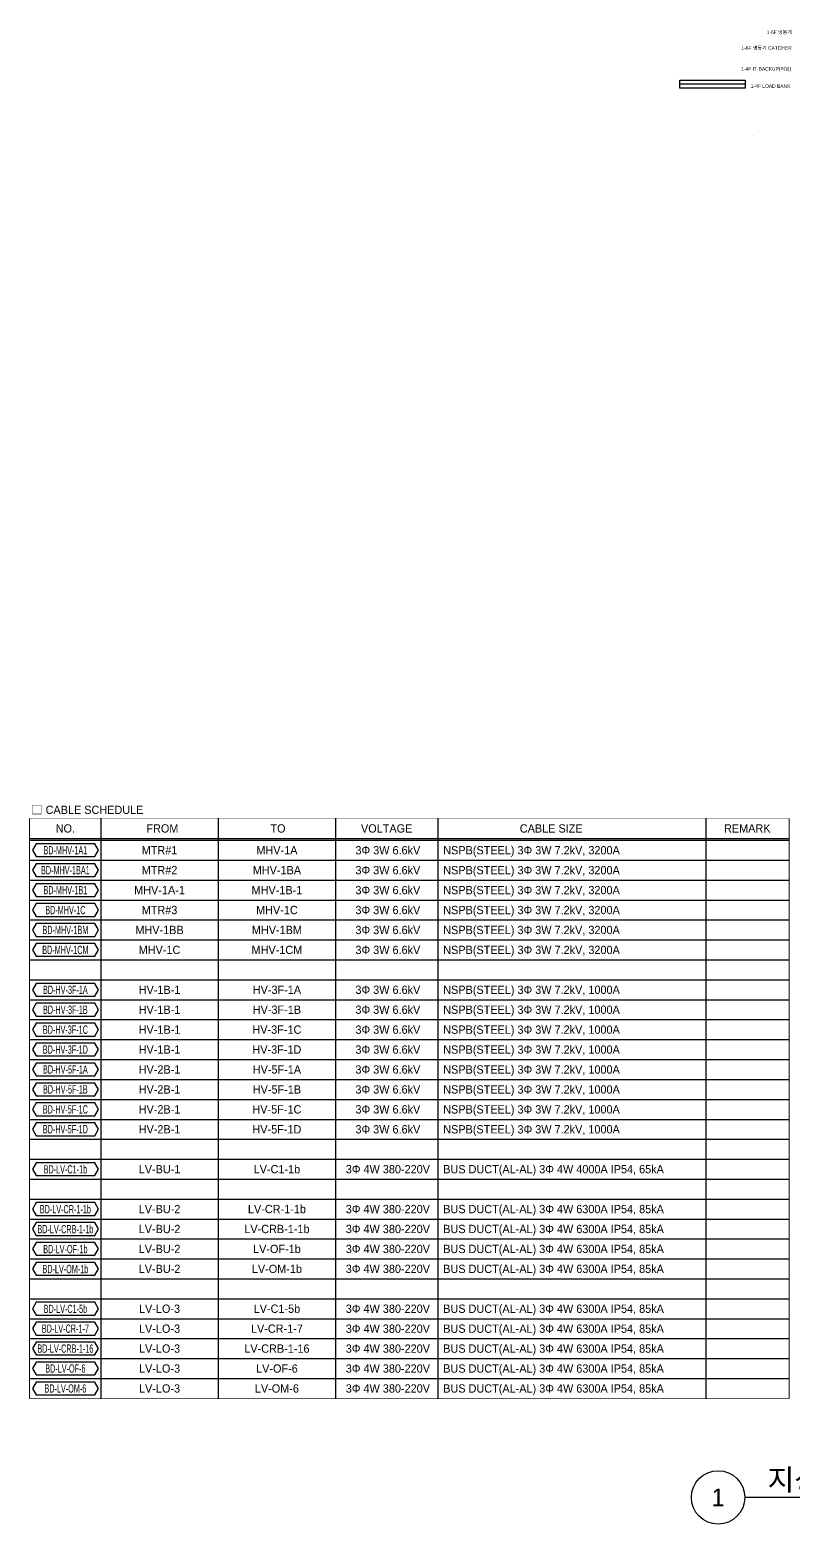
# Model space of a CAD drawing. Header units: millimetres. Extents: x 28486 to 374549, y -351975 to 868946.
# Drawn here: x 28486 to 92801, y -347550 to -221625 of the extents above; entities that cross this region are included whole.
import ezdxf
from ezdxf.enums import TextEntityAlignment as Align

# ---------------------------------------------------------------- set-up
doc = ezdxf.new("R2010")
doc.units = ezdxf.units.MM
doc.header["$LTSCALE"] = 150
doc.layers.get('Defpoints').update_dxf_attribs({"color": 150})
for name, color, linetype in [('-----26 Electrical Cable Tray_HV_발전기 B', 103, 'Continuous'), ('-----27 Bus Duct_LV_380-220V_LOAD BANK', 7, 'Continuous'), ('-----29 Cable Schedule', 1, 'Continuous'), ('-----29 Indicator', 1, 'Continuous'), ('-----29 주기', 1, 'Continuous'), ('-----30 Text', 2, 'Continuous'), ('-----41 Drawing Title', 2, 'Continuous')]:
    doc.layers.add(name, color=color, linetype=linetype)
doc.styles.add('ELEC', font='')
doc.styles.get("Standard").update_dxf_attribs({"font": ''})
doc.styles.get('ELEC').set_extended_font_data('Dotum')
doc.styles.get('Standard').set_extended_font_data('Dotum')
doc.dimstyles.new('전기통신참고용-치수', dxfattribs={"dimscale": 15, "dimtxt": 2, "dimasz": 0, "dimexe": 0, "dimexo": 0, "dimgap": 0.4, "dimtad": 4, "dimdec": 0, "dimzin": 0, "dimdsep": 46, "dimtxsty": 'Standard', "dimblk": 'NONE', "dimcen": 0, "dimse1": 1, "dimse2": 1, "dimsd1": 1, "dimsd2": 1, "dimclrd": 8, "dimclre": 8, "dimclrt": 8, "dimadec": 0, "dimazin": 0, "dimtfac": 1, "dimtdec": 0, "dimtix": 1, "dimtmove": 2, "dimatfit": 0, "dimldrblk": 'NONE', "dimfxl": 2, "dimtolj": 1, "dimtzin": 0, "dimarcsym": 0})

# ---------------------------------------------------------------- blocks, each defined once
blk = doc.blocks.new('*D2098')
at = {"layer": 'Defpoints', "color": 0, "transparency": 16777216}
for p in [(0, 8723), (764, 8723), (764, 8723), (0, -1440), (686, -1440), (686, -1440)]:
    blk.add_point(p, dxfattribs=at)
at = {"color": 0, "transparency": 16777216, "char_height": 30, "attachment_point": 5}
for s, insert in [('\\A1;{\\C0;764}', (382, 8702)), ('\\A1;{\\C0;686}', (343, -1461))]:
    blk.add_mtext(s, dxfattribs=dict(at, insert=insert))
blk = doc.blocks.new('_None')
blk = doc.blocks.new('*D2099')
at = {"layer": 'Defpoints', "color": 0, "transparency": 16777216}
for p in [(764, 8723), (764, 8723), (764, 3540), (686, -1440), (686, -1440), (686, -6956)]:
    blk.add_point(p, dxfattribs=at)
at = {"color": 0, "transparency": 16777216, "char_height": 30, "attachment_point": 5, "rotation": 90}
for s, insert in [('\\A1;{\\C0;5183}', (743, 6131)), ('\\A1;{\\C0;5516}', (665, -4198))]:
    blk.add_mtext(s, dxfattribs=dict(at, insert=insert))
blk = doc.blocks.new('*D2100')
at = {"layer": 'Defpoints', "color": 0, "transparency": 16777216}
for p in [(0, 3540), (764, 3540), (764, 3540), (0, -6956), (686, -6956), (686, -6956)]:
    blk.add_point(p, dxfattribs=at)
at = {"color": 0, "transparency": 16777216, "char_height": 30, "attachment_point": 5}
for s, insert in [('\\A1;{\\C0;764}', (382, 3561)), ('\\A1;{\\C0;686}', (343, -6935))]:
    blk.add_mtext(s, dxfattribs=dict(at, insert=insert))
blk = doc.blocks.new('*D2102')
at = {"layer": 'Defpoints', "color": 0, "transparency": 16777216}
for p in [(0, 12516), (764, 12516), (764, 12516), (0, 4013), (764, 4013), (764, 4013)]:
    blk.add_point(p, dxfattribs=at)
at = {"color": 0, "transparency": 16777216, "char_height": 30, "attachment_point": 5}
for insert in [(382, 12495), (382, 3992)]:
    blk.add_mtext('\\A1;{\\C0;764}', dxfattribs=dict(at, insert=insert))
blk = doc.blocks.new('*D2103')
at = {"layer": 'Defpoints', "color": 0, "transparency": 16777216}
for p in [(764, 12516), (764, 12516), (764, 5016), (764, 4013), (764, 4013), (764, -1420), (0, -26078), (686, -26078), (686, -26078)]:
    blk.add_point(p, dxfattribs=at)
at = {"color": 0, "transparency": 16777216, "char_height": 30, "attachment_point": 5, "rotation": 90}
for s, insert in [('\\A1;{\\C0;7500}', (743, 8766)), ('\\A1;{\\C0;5433}', (743, 1296))]:
    blk.add_mtext(s, dxfattribs=dict(at, insert=insert))
at = {"color": 0, "transparency": 16777216, "insert": (343, -26099), "char_height": 30, "attachment_point": 5}
blk.add_mtext('\\A1;{\\C0;686}', dxfattribs=at)
blk = doc.blocks.new('*D2104')
at = {"layer": 'Defpoints', "color": 0, "transparency": 16777216}
for p in [(0, 5016), (764, 5016), (764, 5016), (0, -1420), (764, -1420), (764, -1420), (686, -26078), (686, -26078), (686, -26928)]:
    blk.add_point(p, dxfattribs=at)
at = {"color": 0, "transparency": 16777216, "char_height": 30, "attachment_point": 5}
for insert in [(382, 5037), (382, -1399)]:
    blk.add_mtext('\\A1;{\\C0;764}', dxfattribs=dict(at, insert=insert))
at = {"color": 0, "transparency": 16777216, "insert": (665, -26503), "char_height": 30, "attachment_point": 5, "rotation": 90}
blk.add_mtext('\\A1;{\\C0;850}', dxfattribs=at)
blk = doc.blocks.new('*U2097')
at = {"color": 1}
for p, q in [((382, 8722.8), (382, 3539.8)), ((343, -1440), (343, -6956))]:
    blk.add_line(p, q, dxfattribs=at)
at = {"color": 0}
for points in [[(764, 3539.8), (0, 3539.8), (0, 8722.8), (764, 8722.8)], [(686, -6956), (0, -6956), (0, -1440), (686, -1440)]]:
    blk.add_lwpolyline(points, close=True, dxfattribs=at)
for base, p1, p2, override, picture, middle in [((764, 8722.8), (0, 8722.8), (764, 8722.8), {"dimtxsty": 'Standard', "dimclrd": 0, "dimclre": 0, "dimclrt": 0}, '*D2098', (382, 8701.8)), ((686, -1440), (0, -1440), (686, -1440), {"dimtxsty": 'Standard', "dimclrd": 0, "dimclre": 0, "dimclrt": 0}, '*D2098', (343, -1461)), ((764, 3539.8), (0, 3539.8), (764, 3539.8), {"dimtad": 1, "dimtxsty": 'Standard', "dimclrd": 0, "dimclre": 0, "dimclrt": 0}, '*D2100', (382, 3560.9)), ((686, -6956), (0, -6956), (686, -6956), {"dimtad": 1, "dimtxsty": 'Standard', "dimclrd": 0, "dimclre": 0, "dimclrt": 0}, '*D2100', (343, -6935))]:
    dim = blk.add_linear_dim(base=base, p1=p1, p2=p2, text='{\\C0;<>}', dimstyle='전기통신참고용-치수', override=override, dxfattribs=at)
    dim.commit()
    dim.dimension.update_dxf_attribs({"geometry": picture, "text_midpoint": middle})
for base, p1, p2, middle in [((764, 8722.8), (764, 3539.8), (764, 8722.8), (743, 6131.3)), ((686, -1440), (686, -6956), (686, -1440), (665, -4198))]:
    dim = blk.add_linear_dim(base=base, p1=p1, p2=p2, angle=90, text='{\\C0;<>}', dimstyle='전기통신참고용-치수', override={"dimtad": 1, "dimtxsty": 'Standard', "dimclrd": 0, "dimclre": 0, "dimclrt": 0}, dxfattribs=at)
    dim.commit()
    dim.dimension.update_dxf_attribs({"geometry": '*D2099', "text_midpoint": middle})
blk = doc.blocks.new('*U2101')
at = {"color": 1}
for p, q in [((382, 12515.7), (382, 5015.8)), ((382, 4012.8), (382, -1420.2))]:
    blk.add_line(p, q, dxfattribs=at)
at = {"color": 0}
for points in [[(764, 5015.8), (0, 5015.8), (0, 12515.7), (764, 12515.7)], [(764, -1420.2), (0, -1420.2), (0, 4012.8), (764, 4012.8)]]:
    blk.add_lwpolyline(points, close=True, dxfattribs=at)
for base, p1, p2, override, picture, middle in [((764, 12515.7), (0, 12515.7), (764, 12515.7), {"dimtxsty": 'Standard', "dimclrd": 0, "dimclre": 0, "dimclrt": 0}, '*D2102', (382, 12494.7)), ((764, 4012.8), (0, 4012.8), (764, 4012.8), {"dimtxsty": 'Standard', "dimclrd": 0, "dimclre": 0, "dimclrt": 0}, '*D2102', (382, 3991.8)), ((764, 5015.8), (0, 5015.8), (764, 5015.8), {"dimtad": 1, "dimtxsty": 'Standard', "dimclrd": 0, "dimclre": 0, "dimclrt": 0}, '*D2104', (382, 5036.8)), ((764, -1420.2), (0, -1420.2), (764, -1420.2), {"dimtad": 1, "dimtxsty": 'Standard', "dimclrd": 0, "dimclre": 0, "dimclrt": 0}, '*D2104', (382, -1399.1))]:
    dim = blk.add_linear_dim(base=base, p1=p1, p2=p2, text='{\\C0;<>}', dimstyle='전기통신참고용-치수', override=override, dxfattribs=at)
    dim.commit()
    dim.dimension.update_dxf_attribs({"geometry": picture, "text_midpoint": middle})
for base, p1, p2, middle in [((764, 12515.7), (764, 5015.8), (764, 12515.7), (743, 8765.7)), ((764, 4012.8), (764, -1420.2), (764, 4012.8), (743, 1296.3))]:
    dim = blk.add_linear_dim(base=base, p1=p1, p2=p2, angle=90, text='{\\C0;<>}', dimstyle='전기통신참고용-치수', override={"dimtad": 1, "dimtxsty": 'Standard', "dimclrd": 0, "dimclre": 0, "dimclrt": 0}, dxfattribs=at)
    dim.commit()
    dim.dimension.update_dxf_attribs({"geometry": '*D2103', "text_midpoint": middle})

msp = doc.modelspace()

# ---------------------------------------------------------------- linework, layer by layer
at = {"layer": '-----29 Cable Schedule', "color": 3}
msp.add_lwpolyline([(28486, -288082), (92439, -288082), (92439, -336958), (28486, -336958)], close=True, dxfattribs=at)
at = {"layer": '-----41 Drawing Title', "color": 7}
msp.add_line((139872, -345300), (88728, -345300), dxfattribs=at)
msp.add_circle((86478, -345300), 2250, dxfattribs=at)

# ---------------------------------------------------------------- block references
at = {"layer": '-----27 Bus Duct_LV_380-220V_LOAD BANK', "rotation": 270}
for name, p in [('*U2097', (90199, -225850)), ('*U2101', (115888, -229862, 0))]:
    msp.add_blockref(name, p, dxfattribs=at)

# ---------------------------------------------------------------- texts
at = {"layer": '-----41 Drawing Title', "color": 2, "style": 'ELEC'}
msp.add_text('지상1층 전력간선설비 평면도(BUS DUCT)', height=1800, dxfattribs=at).set_placement((90645, -344700))
at = {"layer": '-----41 Drawing Title', "color": 7, "style": 'ELEC'}
msp.add_text('1', height=1500, dxfattribs=at).set_placement((86478, -345300), align=Align.MIDDLE)
at = {"layer": 'Defpoints', "color": 1, "style": 'ELEC'}
for s, p in [('1-6F 냉동기', (91633, -221814, 0)), ('1-6F 냉동기 CATCHER', (90562, -223148)), ('1-4F IT-BACKUP(저압)', (90533, -224911)), ('1-4F LOAD BANK', (90903, -226361, 0))]:
    msp.add_text(s, height=300, dxfattribs=at).set_placement(p, align=Align.MIDDLE_CENTER)

# ---------------------------------------------------------------- next in the draw order: wipeouts: each hides what was drawn before it
at = {"color": 3}
msp.add_wipeout([(28486, -288082), (92439, -288082), (92439, -336958), (28486, -336958)], dxfattribs=at).dxf.layer = '-----26 Electrical Cable Tray_HV_발전기 B'

# ---------------------------------------------------------------- next in the draw order: linework, layer by layer
at = {"layer": '-----29 Cable Schedule'}
for p, q in [((34466, -288082), (34466, -289918)), ((44357, -288082), (44357, -289918)), ((54249, -288082), (54249, -289918)), ((62860, -288082), (62860, -289918)), ((85439, -288082), (85439, -289918))]:
    msp.add_line(p, q, dxfattribs=at)
at = {"layer": '-----29 Cable Schedule', "color": 3}
for p, q in [((28486, -289762), (92439, -289762)), ((28486, -289918), (92439, -289918))]:
    msp.add_line(p, q, dxfattribs=at)
at = {"layer": '-----29 Cable Schedule', "color": 1}
for p, q in [((34466, -289918), (34466, -336958)), ((44357, -289918), (44357, -336958)), ((54249, -289918), (54249, -336958)), ((62860, -289918), (62860, -336958)), ((85439, -289918), (85439, -336958)), ((28486, -291598), (92439, -291598)), ((28486, -293278), (92439, -293278)), ((28486, -294958), (92439, -294958)), ((28486, -296638), (92439, -296638)), ((28486, -298318), (92439, -298318)), ((28486, -299998), (92439, -299998)), ((28486, -301678), (92439, -301678)), ((28486, -303358), (92439, -303358)), ((28486, -305038), (92439, -305038)), ((28486, -306718), (92439, -306718)), ((28486, -308398), (92439, -308398)), ((28486, -310078), (92439, -310078)), ((28486, -311758), (92439, -311758)), ((28486, -313438), (92439, -313438)), ((28486, -315118), (92439, -315118)), ((28486, -316798), (92439, -316798)), ((28486, -318478), (92439, -318478)), ((28486, -320158), (92439, -320158)), ((28486, -321838), (92439, -321838)), ((28486, -323518), (92439, -323518)), ((28486, -325198), (92439, -325198)), ((28486, -326878), (92439, -326878)), ((28486, -328558), (92439, -328558)), ((28486, -330238), (92439, -330238)), ((28486, -331918), (92439, -331918)), ((28486, -333598), (92439, -333598)), ((28486, -335278), (92439, -335278))]:
    msp.add_line(p, q, dxfattribs=at)
at = {"layer": '-----29 주기'}
for points in [[(29006, -290219), (28695, -290758), (29006, -291297), (33945, -291297), (34256, -290758), (33945, -290219)], [(29006, -291899), (28695, -292438), (29006, -292977), (33945, -292977), (34256, -292438), (33945, -291899)], [(29006, -293579), (28695, -294118), (29006, -294657), (33945, -294657), (34256, -294118), (33945, -293579)], [(29006, -295259), (28695, -295798), (29006, -296337), (33945, -296337), (34256, -295798), (33945, -295259)], [(29006, -296939), (28695, -297478), (29006, -298017), (33945, -298017), (34256, -297478), (33945, -296939)], [(29006, -298619), (28695, -299158), (29006, -299697), (33945, -299697), (34256, -299158), (33945, -298619)], [(29006, -328859), (28695, -329398), (29006, -329937), (33945, -329937), (34256, -329398), (33945, -328859)], [(29006, -330539), (28695, -331078), (29006, -331617), (33945, -331617), (34256, -331078), (33945, -330539)], [(29006, -332219), (28695, -332758), (29006, -333297), (33945, -333297), (34256, -332758), (33945, -332219)], [(29006, -333899), (28695, -334438), (29006, -334977), (33945, -334977), (34256, -334438), (33945, -333899)], [(29006, -335579), (28695, -336118), (29006, -336657), (33945, -336657), (34256, -336118), (33945, -335579)]]:
    msp.add_lwpolyline(points, close=True, dxfattribs=at)
at = {"layer": '-----29 주기', "elevation": 0}
for points in [[(29006, -301979), (28695, -302518), (29006, -303057), (33945, -303057), (34256, -302518), (33945, -301979)], [(29006, -303659), (28695, -304198), (29006, -304737), (33945, -304737), (34256, -304198), (33945, -303659)], [(29006, -305339), (28695, -305878), (29006, -306417), (33945, -306417), (34256, -305878), (33945, -305339)], [(29006, -307019), (28695, -307558), (29006, -308097), (33945, -308097), (34256, -307558), (33945, -307019)], [(29006, -308699), (28695, -309238), (29006, -309777), (33945, -309777), (34256, -309238), (33945, -308699)], [(29006, -310379), (28695, -310918), (29006, -311457), (33945, -311457), (34256, -310918), (33945, -310379)], [(29006, -312059), (28695, -312598), (29006, -313137), (33945, -313137), (34256, -312598), (33945, -312059)], [(29006, -313739), (28695, -314278), (29006, -314817), (33945, -314817), (34256, -314278), (33945, -313739)], [(29006, -317099), (28695, -317638), (29006, -318177), (33945, -318177), (34256, -317638), (33945, -317099)], [(29006, -320459), (28695, -320998), (29006, -321537), (33945, -321537), (34256, -320998), (33945, -320459)], [(29006, -322139), (28695, -322678), (29006, -323217), (33945, -323217), (34256, -322678), (33945, -322139)], [(29006, -323819), (28695, -324358), (29006, -324897), (33945, -324897), (34256, -324358), (33945, -323819)], [(29006, -325499), (28695, -326038), (29006, -326577), (33945, -326577), (34256, -326038), (33945, -325499)]]:
    msp.add_lwpolyline(points, close=True, dxfattribs=at)

# ---------------------------------------------------------------- next in the draw order: texts
at = {"layer": '-----29 Indicator', "color": 2, "linetype": 'Continuous', "style": 'ELEC'}
msp.add_text('□ CABLE SCHEDULE', height=700, dxfattribs=at).set_placement((28601, -287354), align=Align.MIDDLE_LEFT)
at = {"layer": '-----30 Text', "style": 'ELEC'}
msp.add_text('NO.', height=700, dxfattribs=at).set_placement((31476, -288922), align=Align.MIDDLE)
for s, p in [('FROM', (39652, -288922)), ('TO', (49391, -288922)), ('VOLTAGE', (58551, -288922)), ('CABLE SIZE', (72417, -288922)), ('REMARK', (88939, -288922)), ('MTR#1', (39411, -290758)), ('MHV-1A', (49303, -290758)), ('3Φ 3W 6.6kV', (58653, -290758)), ('MTR#2', (39411, -292438)), ('MHV-1BA', (49303, -292438)), ('3Φ 3W 6.6kV', (58653, -292438)), ('MHV-1A-1', (39411, -294118)), ('MHV-1B-1', (49303, -294118)), ('3Φ 3W 6.6kV', (58653, -294118)), ('MTR#3', (39411, -295798)), ('MHV-1C', (49303, -295798)), ('3Φ 3W 6.6kV', (58653, -295798)), ('MHV-1BB', (39411, -297478)), ('MHV-1BM', (49303, -297478)), ('3Φ 3W 6.6kV', (58653, -297478)), ('MHV-1C', (39411, -299158)), ('MHV-1CM', (49303, -299158)), ('3Φ 3W 6.6kV', (58653, -299158)), ('HV-1B-1', (39411, -302518)), ('HV-3F-1A', (49303, -302518)), ('3Φ 3W 6.6kV', (58653, -302518)), ('HV-1B-1', (39411, -304198)), ('HV-3F-1B', (49303, -304198)), ('3Φ 3W 6.6kV', (58653, -304198)), ('HV-1B-1', (39411, -305878)), ('HV-3F-1C', (49303, -305878)), ('3Φ 3W 6.6kV', (58653, -305878)), ('HV-1B-1', (39411, -307558)), ('HV-3F-1D', (49303, -307558)), ('3Φ 3W 6.6kV', (58653, -307558)), ('HV-2B-1', (39411, -309238)), ('HV-5F-1A', (49303, -309238)), ('3Φ 3W 6.6kV', (58653, -309238)), ('HV-2B-1', (39411, -310918)), ('HV-5F-1B', (49303, -310918)), ('3Φ 3W 6.6kV', (58653, -310918)), ('HV-2B-1', (39411, -312598)), ('HV-5F-1C', (49303, -312598)), ('3Φ 3W 6.6kV', (58653, -312598)), ('HV-2B-1', (39411, -314278)), ('HV-5F-1D', (49303, -314278)), ('3Φ 3W 6.6kV', (58653, -314278)), ('LV-BU-1', (39411, -317638)), ('LV-C1-1b', (49303, -317638)), ('3Φ 4W 380-220V', (58653, -317638)), ('LV-BU-2', (39411, -320998)), ('LV-CR-1-1b', (49303, -320998)), ('3Φ 4W 380-220V', (58653, -320998)), ('LV-BU-2', (39411, -322678)), ('LV-CRB-1-1b', (49303, -322678)), ('3Φ 4W 380-220V', (58653, -322678)), ('LV-BU-2', (39411, -324358)), ('LV-OF-1b', (49303, -324358)), ('3Φ 4W 380-220V', (58653, -324358)), ('LV-BU-2', (39411, -326038)), ('LV-OM-1b', (49303, -326038)), ('3Φ 4W 380-220V', (58653, -326038)), ('LV-LO-3', (39411, -329398)), ('LV-C1-5b', (49303, -329398)), ('3Φ 4W 380-220V', (58653, -329398)), ('LV-LO-3', (39411, -331078)), ('LV-CR-1-7', (49303, -331078)), ('3Φ 4W 380-220V', (58653, -331078)), ('LV-LO-3', (39411, -332758)), ('LV-CRB-1-16', (49303, -332758)), ('3Φ 4W 380-220V', (58653, -332758)), ('LV-LO-3', (39411, -334438)), ('LV-OF-6', (49303, -334438)), ('3Φ 4W 380-220V', (58653, -334438)), ('LV-LO-3', (39411, -336118)), ('LV-OM-6', (49303, -336118)), ('3Φ 4W 380-220V', (58653, -336118))]:
    msp.add_text(s, height=700, dxfattribs=at).set_placement(p, align=Align.MIDDLE_CENTER)
at = {"layer": '-----30 Text', "linetype": 'Continuous', "style": 'ELEC', "width": 0.6}
for s, p in [('BD-MHV-1A1', (31476, -290758)), ('BD-MHV-1BA1', (31476, -292438)), ('BD-MHV-1B1', (31476, -294118)), ('BD-MHV-1C', (31476, -295798)), ('BD-MHV-1BM', (31476, -297478)), ('BD-MHV-1CM', (31476, -299158)), ('BD-HV-3F-1A', (31476, -302518)), ('BD-HV-3F-1B', (31476, -304198)), ('BD-HV-3F-1C', (31476, -305878)), ('BD-HV-3F-1D', (31476, -307558)), ('BD-HV-5F-1A', (31476, -309238)), ('BD-HV-5F-1B', (31476, -310918)), ('BD-HV-5F-1C', (31476, -312598)), ('BD-HV-5F-1D', (31476, -314278)), ('BD-LV-C1-1b', (31476, -317638)), ('BD-LV-CR-1-1b', (31476, -320998)), ('BD-LV-CRB-1-1b', (31476, -322678)), ('BD-LV-OF-1b', (31476, -324358)), ('BD-LV-OM-1b', (31476, -326038)), ('BD-LV-C1-5b', (31476, -329398, 0)), ('BD-LV-CR-1-7', (31476, -331078, 0)), ('BD-LV-CRB-1-16', (31476, -332758)), ('BD-LV-OF-6', (31476, -334438)), ('BD-LV-OM-6', (31476, -336118))]:
    msp.add_text(s, height=700, dxfattribs=at).set_placement(p, align=Align.MIDDLE)
at = {"layer": '-----30 Text', "style": 'ELEC'}
for s, p in [('NSPB(STEEL) 3Φ 3W 7.2kV, 3200A', (63317, -290758)), ('NSPB(STEEL) 3Φ 3W 7.2kV, 3200A', (63317, -292438)), ('NSPB(STEEL) 3Φ 3W 7.2kV, 3200A', (63317, -294118)), ('NSPB(STEEL) 3Φ 3W 7.2kV, 3200A', (63317, -295798)), ('NSPB(STEEL) 3Φ 3W 7.2kV, 3200A', (63317, -297478)), ('NSPB(STEEL) 3Φ 3W 7.2kV, 3200A', (63317, -299158)), ('NSPB(STEEL) 3Φ 3W 7.2kV, 1000A', (63317, -302518)), ('NSPB(STEEL) 3Φ 3W 7.2kV, 1000A', (63317, -304198)), ('NSPB(STEEL) 3Φ 3W 7.2kV, 1000A', (63317, -305878)), ('NSPB(STEEL) 3Φ 3W 7.2kV, 1000A', (63317, -307558)), ('NSPB(STEEL) 3Φ 3W 7.2kV, 1000A', (63317, -309238)), ('NSPB(STEEL) 3Φ 3W 7.2kV, 1000A', (63317, -310918)), ('NSPB(STEEL) 3Φ 3W 7.2kV, 1000A', (63317, -312598)), ('NSPB(STEEL) 3Φ 3W 7.2kV, 1000A', (63317, -314278)), ('BUS DUCT(AL-AL) 3Φ 4W 4000A IP54, 65kA', (63317, -317638)), ('BUS DUCT(AL-AL) 3Φ 4W 6300A IP54, 85kA', (63317, -320998)), ('BUS DUCT(AL-AL) 3Φ 4W 6300A IP54, 85kA', (63317, -322678)), ('BUS DUCT(AL-AL) 3Φ 4W 6300A IP54, 85kA', (63317, -324358)), ('BUS DUCT(AL-AL) 3Φ 4W 6300A IP54, 85kA', (63317, -326038)), ('BUS DUCT(AL-AL) 3Φ 4W 6300A IP54, 85kA', (63317, -329398)), ('BUS DUCT(AL-AL) 3Φ 4W 6300A IP54, 85kA', (63317, -331078)), ('BUS DUCT(AL-AL) 3Φ 4W 6300A IP54, 85kA', (63317, -332758)), ('BUS DUCT(AL-AL) 3Φ 4W 6300A IP54, 85kA', (63317, -334438)), ('BUS DUCT(AL-AL) 3Φ 4W 6300A IP54, 85kA', (63317, -336118))]:
    msp.add_text(s, height=700, dxfattribs=at).set_placement(p, align=Align.MIDDLE_LEFT)

doc.saveas('drawing.dxf')
